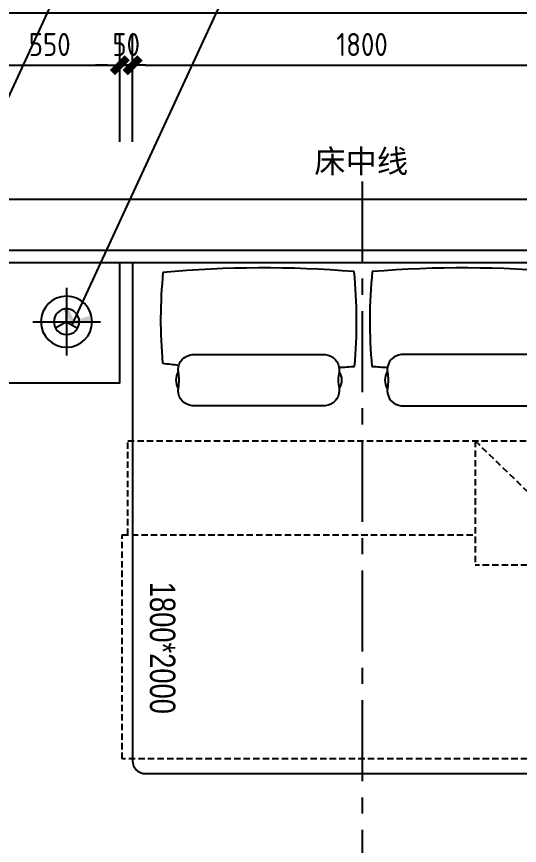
# Model space of a CAD drawing. Extents: x 220391 to 385981, y 332279 to 483868.
# Drawn here: x 226095 to 228067, y 447735 to 450981 of the extents above; entities that cross this region are included whole.
import ezdxf
from ezdxf.enums import TextEntityAlignment as Align

# ---------------------------------------------------------------- set-up
doc = ezdxf.new("R2010")
doc.units = 0
doc.header["$MEASUREMENT"] = 0
for name, pattern in [('ACAD_ISO03W100', [30, 12, -18]), ('CENTER', [50.8, 31.75, -6.35, 6.35, -6.35]), ('HIDDEN', [0.375, 0.25, -0.125, 0, 0])]:
    doc.linetypes.add(name, pattern=pattern)
doc.layers.add('F-活动家私(0.25)-DOM', color=51, linetype='Continuous')
doc.layers.add('墙壁', color=160, linetype='Continuous')
doc.styles.add('DOM-romans.shx', font='dim.shx')
doc.styles.add('家具平面底图$0$st', font='')
doc.styles.get('家具平面底图$0$st').set_extended_font_data('YouYuan')
doc.dimstyles.new('DOM_DIM_1 80', dxfattribs={"dimscale": 60, "dimtxt": 1.5, "dimasz": 0.8, "dimexe": 2, "dimexo": 1.5, "dimgap": 0.6, "dimtad": 1, "dimdec": 0, "dimrnd": 5, "dimzin": 12, "dimdsep": 46, "dimtxsty": 'DOM-romans.shx', "dimblk": 'DOM_Dimension_Tick', "dimcen": 0.125, "dimclrd": 44, "dimclre": 44, "dimclrt": 50, "dimadec": 0, "dimazin": 0, "dimtfac": 1, "dimtdec": 0, "dimtix": 1, "dimtmove": 2, "dimatfit": 3, "dimldrblk": 'DOM_Leader_Arrow', "dimfxl": 0, "dimtvp": 1, "dimtolj": 1, "dimtzin": 0, "dimarcsym": 0})

# ---------------------------------------------------------------- blocks, each defined once
blk = doc.blocks.new('eahrhrhh')
at = {"color": 1}
blk.add_wipeout([(-900, 0), (900, 0), (900, -696.9), (926.1, -696.9), (926.1, -1065.3), (947.8, -1065.3), (947.8, -1942.7), (900, -1942.7), (900, -1950), (898.6, -1961.8), (893.2, -1975.1), (885.4, -1985.4), (874.4, -1993.6), (861.8, -1998.6), (850, -2000), (837.3, -2000), (-850, -2000), (-866.5, -1997.2), (-878.4, -1991.2), (-885.4, -1985.4), (-893.5, -1974.6), (-897.6, -1965.4), (-899.5, -1956.8), (-900, -1950)], dxfattribs=at)
at = {"color": 8, "linetype": 'HIDDEN', "ltscale": 100}
for p in [(443.2, -696.9), (947.8, -1184)]:
    blk.add_line(p, (443.2, -1184), dxfattribs=at)
blk.add_lwpolyline([(-900, 0), (-900, -1950, 0.414214), (-850, -2000), (850, -2000, 0.414214), (900, -1950), (900, 0)], format="xyb", close=True)
at = {"color": 8}
for points in [[(-144.6, -559), (-665.9, -559, -0.392708), (-720.9, -499.8, -0.035252), (-720.3, -491.5, 0.092308), (-720.3, -426.5, -0.035252), (-720.9, -418.1, -0.392708), (-665.9, -359), (-144.6, -359, -0.392708), (-89.7, -418.1, -0.035252), (-90.3, -426.5, 0.092308), (-90.3, -491.5, -0.035252), (-89.7, -499.8, -0.392708), (-144.6, -559, 27.022466)], [(153.7, -559), (675, -559, 0.392708), (729.9, -499.8, 0.035252), (729.3, -491.5, -0.092308), (729.3, -426.5, 0.035252), (729.9, -418.1, 0.392708), (675, -359), (153.7, -359, 0.392708), (98.8, -418.1, 0.035252), (99.3, -426.5, -0.092308), (99.3, -491.5, 0.035252), (98.8, -499.8, 0.392708), (153.7, -559, -27.022466)], [(-720.3, -426.5, 0.307692), (-720.3, -491.5, -1.888889)], [(-90.3, -426.5, -0.307692), (-90.3, -491.5, 1.888889)], [(99.3, -426.5, 0.307692), (99.3, -491.5, -1.888889)], [(729.3, -426.5, -0.307692), (729.3, -491.5, 1.888889)]]:
    blk.add_lwpolyline(points, format="xyb", dxfattribs=at)
at = {"color": 8, "linetype": 'HIDDEN', "ltscale": 100}
for points in [[(-918.8, -1065.3), (-918.8, -696.9), (926.1, -696.9), (926.1, -1065.3)], [(443.2, -696.9), (947.8, -1184)], [(824.8, -1065.3), (947.8, -1065.3), (947.8, -1942.7), (-940.5, -1942.7), (-940.5, -1065.3), (443.2, -1065.3)]]:
    blk.add_lwpolyline(points, dxfattribs=at)
at = {"color": 8}
for centre, radius, start, end in [((-384.8, -4244.7), 4225.5, 85.1983, 95.3771), ((393.9, -4244.7), 4225.5, 84.6229, 94.8017), ((1123, -224.7), 1912.9, 174.391, 185.0469), ((-1934.1, -229), 1912.9, 354.724, 5.851), ((1943.1, -229), 1912.9, 174.149, 185.276), ((-1113.9, -224.7), 1912.9, 354.9531, 5.609), ((-368.5, 3293.2), 3709.4, 263.5905, 264.5939), ((-318.5, 3293.2), 3709.4, 273.5253, 274.4716), ((327.5, 3293.2), 3709.4, 265.5284, 266.4747), ((377.5, 3293.2), 3709.4, 275.4061, 276.4095)]:
    blk.add_arc(centre, radius, start, end, dxfattribs=at)
at = {"layer": 'F-活动家私(0.25)-DOM', "color": 8, "style": '家具平面底图$0$st', "width": 0.8}
blk.add_text('1800*2000', height=100, rotation=270, dxfattribs=at).set_placement((-782.2, -1507.5), align=Align.MIDDLE_CENTER)
blk = doc.blocks.new('A$C3f9b4c59')
at = {"layer": 'F-活动家私(0.25)-DOM'}
blk.add_blockref('eahrhrhh', (0, 0), dxfattribs=at)
blk = doc.blocks.new('做成ACAD TuKuai0337')
at = {"color": 57, "linetype": 'Continuous'}
for points in [[(0, 193), (0, -193)], [(0, 0), (0, 72.9)], [(193, 0), (-193, 0)]]:
    blk.add_lwpolyline(points, dxfattribs=at)
at = {"color": 58, "linetype": 'Continuous'}
for points in [[(0, 0), (-63.1, -36.4)], [(0, 0), (63.1, -36.4)]]:
    blk.add_lwpolyline(points, dxfattribs=at)
at = {"linetype": 'Continuous'}
blk.add_circle((0, 0), 145.8, dxfattribs=at)
at = {"color": 57, "linetype": 'Continuous'}
blk.add_circle((0, 0), 72.9, dxfattribs=at)
blk = doc.blocks.new('DOM_Dimension_Tick')
at = {"color": 0, "linetype": 'ByBlock'}
for p, q in [((-1.091, 0), (0, 0)), ((0, 0), (1.091, 0))]:
    blk.add_line(p, q, dxfattribs=at)
at = {"color": 0, "linetype": 'Continuous', "const_width": 0.608}
blk.add_lwpolyline([(-0.61, -0.61), (0.61, 0.61)], dxfattribs=at)
blk = doc.blocks.new('*D849')
at = {"color": 44, "lineweight": -2, "transparency": 16777216}
for p, q in [((223447.8, 450752.8), (223447.8, 451116)), ((229696.4, 450752.8), (229696.4, 451116)), ((223495.8, 450996), (229648.4, 450996))]:
    blk.add_line(p, q, dxfattribs=at)
at = {"layer": 'Defpoints', "color": 0, "transparency": 16777216}
for p in [(229696.4, 450996), (223447.8, 450662.8), (229696.4, 450662.8)]:
    blk.add_point(p, dxfattribs=at)
at = {"color": 44, "lineweight": -2, "transparency": 16777216, "xscale": 48, "yscale": 48, "zscale": 48, "rotation": 180}
blk.add_blockref('DOM_Dimension_Tick', (223447.8, 450996), dxfattribs=at)
at = {"color": 44, "lineweight": -2, "transparency": 16777216, "xscale": 48, "yscale": 48, "zscale": 48}
blk.add_blockref('DOM_Dimension_Tick', (229696.4, 450996), dxfattribs=at)
at = {"color": 50, "transparency": 16777216, "insert": (226572.1, 451077), "char_height": 90, "attachment_point": 5, "style": 'DOM-romans.shx'}
blk.add_mtext('\\A1;6250', dxfattribs=at)
blk = doc.blocks.new('DOM_Leader_Arrow')
at = {"color": 0, "linetype": 'ByBlock'}
blk.add_line((0, 0), (-1.5, 0), dxfattribs=at)
for points in [[(-1.288, 1.003), (-0.895, 1.278), (-0.36, 0), (0, 0)], [(-1.288, -1.003), (-0.895, -1.278), (-0.36, 0), (0, 0)]]:
    blk.add_solid(points, dxfattribs=at)
blk = doc.blocks.new('*D860')
at = {"color": 44, "lineweight": -2, "transparency": 16777216}
for p, q in [((225950, 450490.6), (225950, 450910.6)), ((226500, 450490.6), (226500, 450910.6)), ((225998, 450790.6), (226452, 450790.6))]:
    blk.add_line(p, q, dxfattribs=at)
at = {"layer": 'Defpoints', "color": 0, "transparency": 16777216}
for p in [(226500, 450790.6), (226500, 450016), (225950, 449989.7)]:
    blk.add_point(p, dxfattribs=at)
at = {"color": 44, "lineweight": -2, "transparency": 16777216, "xscale": 48, "yscale": 48, "zscale": 48, "rotation": 180}
blk.add_blockref('DOM_Dimension_Tick', (225950, 450790.6), dxfattribs=at)
at = {"color": 44, "lineweight": -2, "transparency": 16777216, "xscale": 48, "yscale": 48, "zscale": 48}
blk.add_blockref('DOM_Dimension_Tick', (226500, 450790.6), dxfattribs=at)
at = {"color": 50, "transparency": 16777216, "insert": (226225, 450871.6), "char_height": 90, "attachment_point": 5, "style": 'DOM-romans.shx'}
blk.add_mtext('\\A1;550', dxfattribs=at)
blk = doc.blocks.new('*D861')
at = {"color": 44, "lineweight": -2, "transparency": 16777216}
for p, q in [((226500, 450490.6), (226500, 450910.6)), ((226550, 450490.6), (226550, 450910.6)), ((226452, 450790.6), (226404, 450790.6)), ((226500, 450790.6), (226550, 450790.6)), ((226598, 450790.6), (226646, 450790.6))]:
    blk.add_line(p, q, dxfattribs=at)
at = {"layer": 'Defpoints', "color": 0, "transparency": 16777216}
for p in [(226550, 450790.6), (226500, 450016), (226550, 450016, 0)]:
    blk.add_point(p, dxfattribs=at)
at = {"color": 44, "lineweight": -2, "transparency": 16777216, "xscale": 48, "yscale": 48, "zscale": 48}
blk.add_blockref('DOM_Dimension_Tick', (226500, 450790.6), dxfattribs=at)
at = {"color": 44, "lineweight": -2, "transparency": 16777216, "xscale": 48, "yscale": 48, "zscale": 48, "rotation": 180}
blk.add_blockref('DOM_Dimension_Tick', (226550, 450790.6), dxfattribs=at)
at = {"color": 50, "transparency": 16777216, "insert": (226525, 450871.6), "char_height": 90, "attachment_point": 5, "style": 'DOM-romans.shx'}
blk.add_mtext('\\A1;50', dxfattribs=at)
blk = doc.blocks.new('*D862')
at = {"color": 44, "lineweight": -2, "transparency": 16777216}
for p, q in [((226550, 450490.6), (226550, 450910.6)), ((228350, 450490.6), (228350, 450910.6)), ((226598, 450790.6), (228302, 450790.6))]:
    blk.add_line(p, q, dxfattribs=at)
at = {"layer": 'Defpoints', "color": 0, "transparency": 16777216}
for p in [(228350, 450790.6), (226550, 450016, 0), (228350, 450016, 0)]:
    blk.add_point(p, dxfattribs=at)
at = {"color": 44, "lineweight": -2, "transparency": 16777216, "xscale": 48, "yscale": 48, "zscale": 48, "rotation": 180}
blk.add_blockref('DOM_Dimension_Tick', (226550, 450790.6), dxfattribs=at)
at = {"color": 44, "lineweight": -2, "transparency": 16777216, "xscale": 48, "yscale": 48, "zscale": 48}
blk.add_blockref('DOM_Dimension_Tick', (228350, 450790.6), dxfattribs=at)
at = {"color": 50, "transparency": 16777216, "insert": (227450, 450871.6), "char_height": 90, "attachment_point": 5, "style": 'DOM-romans.shx'}
blk.add_mtext('\\A1;1800', dxfattribs=at)

msp = doc.modelspace()

# ---------------------------------------------------------------- linework, layer by layer
at = {"color": 4}
for points in [[(225543.9, 450266), (229901.4, 450266), (229901.4, 449027.5)], [(225543.9, 450066), (229701.4, 450066), (229701.4, 449027.5)]]:
    msp.add_lwpolyline(points, dxfattribs=at)

# ---------------------------------------------------------------- block references
at = {"layer": 'F-活动家私(0.25)-DOM', "xscale": -0.6872852233676977, "yscale": 0.6872852233676977, "zscale": 0.6872852233676977}
msp.add_blockref('做成ACAD TuKuai0337', (226291, 449785.8, 0), dxfattribs=at)

# ---------------------------------------------------------------- texts
at = {"color": 50, "insert": (227446.4, 450409.6, 0), "char_height": 90, "attachment_point": 5, "style": 'DOM-romans.shx'}
msp.add_mtext('\\A1;{\\fSimSun|b0|i0|c134|p2;床中线}', dxfattribs=at)

# ---------------------------------------------------------------- dimensions: what is measured, and where the dimension line sits
at = {"color": 4}
dim = msp.add_linear_dim(base=(229696.4, 450996), p1=(223447.8, 450662.8), p2=(229696.4, 450662.8), angle=180, dimstyle='DOM_DIM_1 80', dxfattribs=at)
dim.commit()
dim.dimension.update_dxf_attribs({"geometry": '*D849', "text_midpoint": (226572.1, 451077)})

# ---------------------------------------------------------------- next in the draw order: block references
at = {"layer": '墙壁', "color": 4, "linetype": 'ACAD_ISO03W100'}
msp.add_blockref('A$C3f9b4c59', (227450, 450016, 0), dxfattribs=at)

# ---------------------------------------------------------------- next in the draw order: linework, layer by layer
at = {"color": 8, "linetype": 'CENTER', "ltscale": 10}
msp.add_line((227450, 450335.7, 0), (227450, 445981.7, 0), dxfattribs=at)
at = {"color": 2}
for points in [[(229701.4, 450016), (225900, 450016), (225900, 450066), (229701.4, 450066)], [(225950, 449546), (226500, 449546), (226500, 450016), (225950, 450016)]]:
    msp.add_lwpolyline(points, close=True, dxfattribs=at)

# ---------------------------------------------------------------- next in the draw order: dimensions: what is measured, and where the dimension line sits
at = {"color": 4}
for base, p1, p2, picture, middle in [((226500, 450790.6), (225950, 449989.7), (226500, 450016), '*D860', (226225, 450871.6)), ((226550, 450790.6), (226500, 450016), (226550, 450016, 0), '*D861', (226525, 450871.6)), ((228350, 450790.6), (226550, 450016, 0), (228350, 450016, 0), '*D862', (227450, 450871.6))]:
    dim = msp.add_linear_dim(base=base, p1=p1, p2=p2, angle=180, dimstyle='DOM_DIM_1 80', dxfattribs=at)
    dim.commit()
    dim.dimension.update_dxf_attribs({"geometry": picture, "text_midpoint": middle})

# ---------------------------------------------------------------- next in the draw order: leaders
for points in [[(225520, 449497.3), (226389.1, 451368.7), (226589.1, 451368.7)], [(226312.7, 449773.3, 0), (227050.9, 451368.7, 0), (227250.9, 451368.7, 0)]]:
    msp.add_leader(points, dimstyle='DOM_DIM_1 80', override={"dimgap": 0.6, "dimtad": 0}, dxfattribs=at)

doc.saveas('drawing.dxf')
